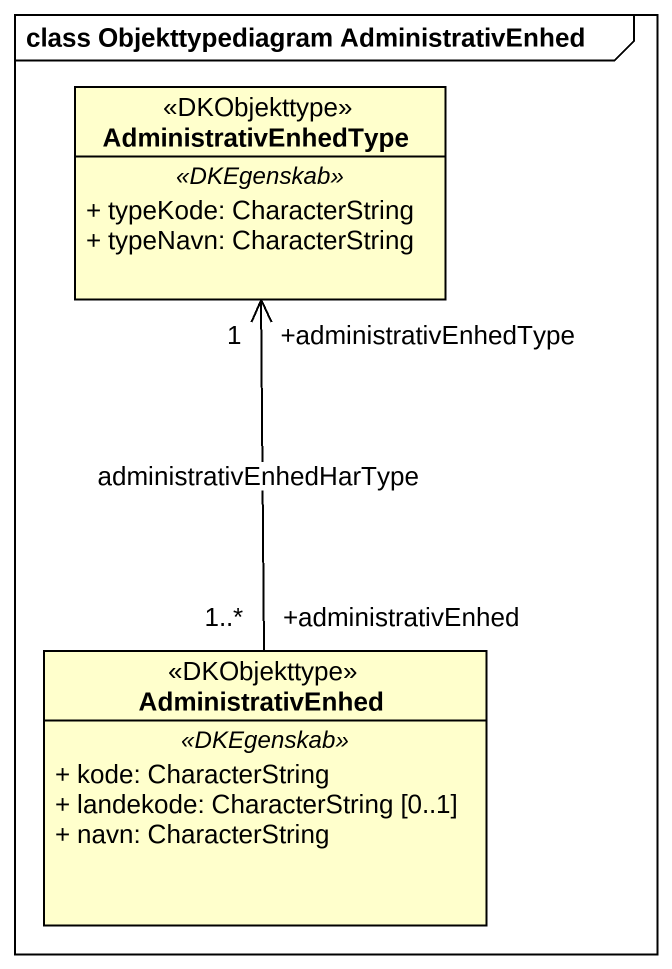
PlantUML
@startuml
mainframe class Objekttypediagram AdministrativEnhed
hide circle
hide empty members
skinparam classAttributeIconSize 0
class AdministrativEnhedType <<DKObjekttype>> {
  .. <<DKEgenskab>> ..
  + typeKode: CharacterString
  + typeNavn: CharacterString
}
class AdministrativEnhed <<DKObjekttype>> {
  .. <<DKEgenskab>> ..
  + kode: CharacterString
  + landekode: CharacterString [0..1]
  + navn: CharacterString
}
AdministrativEnhed "+administrativEnhed\n1..*" -up-> "+administrativEnhedType\n1" AdministrativEnhedType : administrativEnhedHarType
@enduml
